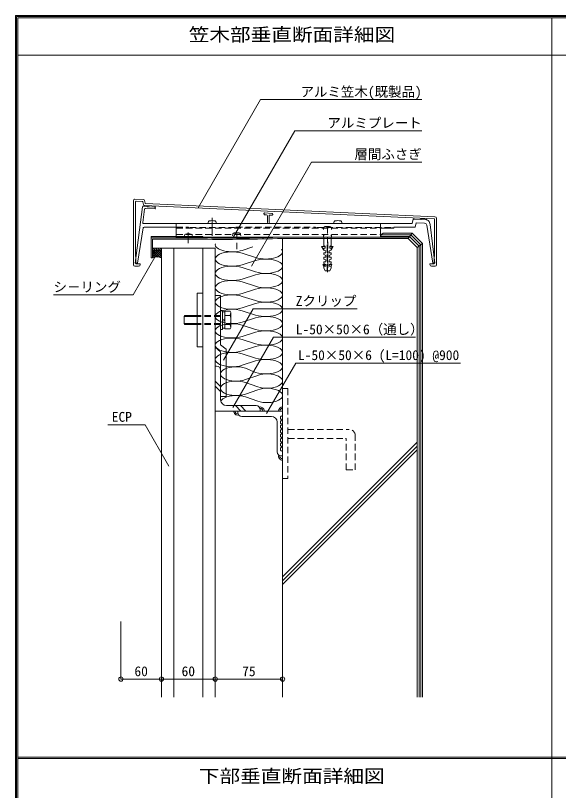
# Model space of a CAD drawing. Units: millimetres at full size, sheet at 1:6; details may follow other scales. Extents: x -1215 to 1203, y -852 to 852.
# Drawn here: x -1215 to -611, y -11 to 852 of the extents above; entities that cross this region are included whole.
import ezdxf
from ezdxf.enums import TextEntityAlignment as Align

# ---------------------------------------------------------------- set-up
doc = ezdxf.new("R2010")
doc.units = ezdxf.units.MM
doc.header["$LTSCALE"] = 6
doc.header["$PDMODE"] = 32
doc.header["$PDSIZE"] = 4.8
doc.linetypes.add('CHAIN2', pattern=[12, 9, -1, 1, -1])
doc.linetypes.add('DASHED1', pattern=[1.8, 1.2, -0.6])
for name, color, linetype, lineweight in [('0-0_WAKU', 7, 'Continuous', 5), ('0-1_AL', 5, 'Continuous', 5), ('0-2_SUNPO', 7, 'Continuous', 5), ('0-3_STEEL', 6, 'Continuous', 5), ('0-4_KANAMONO', 6, 'Continuous', 5), ('0-5_FUKUSIZA', 3, 'Continuous', 5), ('0-7_KUTAI', 4, 'Continuous', 5), ('0-A_SIAGE', 4, 'Continuous', 5)]:
    doc.layers.add(name, color=color, linetype=linetype, lineweight=lineweight)
doc.styles.add('ＭＳ ゴシック', font='')
doc.styles.get('ＭＳ ゴシック').set_extended_font_data('MS Gothic')

msp = doc.modelspace()

# ---------------------------------------------------------------- linework, layer by layer
at = {"layer": '0-0_WAKU'}
for p, q in [((-1215.433, 852.414), (1203.395, 852.414)), ((-1215.433, -852.414), (-1215.433, 852.414)), ((-1214.226, 851.207), (1202.188, 851.207)), ((-1214.226, -851.207), (-1214.226, 851.207)), ((-1213.019, 850), (1200.981, 850)), ((-1213.019, -850), (-1213.019, 850)), ((-618.019, 850), (-618.019, -799)), ((-1213.019, 808.159), (1200.981, 808.159)), ((-1213.019, 26.35), (1200.981, 26.35)), ((-1213.019, 24.65), (1200.981, 24.65))]:
    msp.add_line(p, q, dxfattribs=at)
at = {"layer": '0-1_AL'}
for p, q in [((-1052.972, 593.145), (-992.972, 593.145)), ((-1052.972, 593.145), (-1052.972, 93.145)), ((-1052.972, 593.145), (-992.972, 593.145)), ((-1038.972, 593.145), (-1038.972, 93.145)), ((-1006.972, 593.145), (-1006.972, 93.145)), ((-992.972, 593.145), (-992.972, 93.145))]:
    msp.add_line(p, q, dxfattribs=at)
at = {"layer": '0-2_SUNPO'}
for p, q in [((-1012.172, 638.027), (-942.525, 758.658)), ((-942.525, 758.658), (-763.007, 758.658)), ((-972.736, 605.809), (-904.501, 723.995)), ((-904.501, 723.995), (-763.007, 723.995)), ((-952.563, 573.202), (-885.643, 689.11)), ((-885.643, 689.11), (-763.007, 689.11)), ((-1084.406, 541.251), (-1058.696, 585.782)), ((-1173.072, 541.251), (-1084.406, 541.251)), ((-983.62, 468.439), (-950.592, 525.646)), ((-950.592, 525.646), (-834.906, 525.646)), ((-973.413, 415.567), (-928.135, 493.991)), ((-928.135, 493.991), (-770.017, 493.991)), ((-935.812, 408.894), (-903.263, 465.27)), ((-903.263, 465.27), (-719.806, 465.27)), ((-1071.197, 396.485), (-1112.701, 396.485)), ((-1071.197, 396.485), (-1044.584, 350.391)), ((-1097.972, 113.145), (-1097.972, 177.287)), ((-1097.972, 113.145), (-1052.972, 113.145))]:
    msp.add_line(p, q, dxfattribs=at)
msp.add_lwpolyline([(-1052.972, 113.145), (-992.972, 113.145), (-917.972, 113.145)], dxfattribs=at)
for p in [(-1097.972, 113.145), (-1052.972, 113.145), (-992.972, 113.145), (-917.972, 113.145)]:
    msp.add_point(p, dxfattribs=at)
at = {"layer": '0-3_STEEL'}
for p, q in [((-992.972, 461.806), (-992.972, 411.808)), ((-991.472, 461.806), (-992.972, 461.806)), ((-986.972, 457.306), (-986.972, 424.306)), ((-986.972, 439.092), (-992.972, 445.092)), ((-986.972, 433.434), (-992.972, 439.434)), ((-947.471, 417.808), (-980.471, 417.808)), ((-964.424, 411.808), (-970.424, 417.808)), ((-958.766, 411.808), (-964.766, 417.808)), ((-942.971, 411.808), (-992.972, 411.808)), ((-963.473, 405.808), (-930.473, 405.808)), ((-942.971, 413.308), (-942.971, 411.808)), ((-923.972, 366.31), (-923.972, 399.31))]:
    msp.add_line(p, q, dxfattribs=at)
at = {"layer": '0-3_STEEL', "linetype": 'DASHED1'}
for p, q in [((-917.972, 436.808), (-911.99, 436.808)), ((-917.972, 436.808), (-917.972, 336.81)), ((-911.99, 436.808), (-911.99, 336.81)), ((-911.99, 391.31), (-843.99, 391.31)), ((-911.99, 381.31), (-847.99, 381.31)), ((-846.99, 346.31), (-846.99, 380.31)), ((-917.972, 336.81), (-911.99, 336.81))]:
    msp.add_line(p, q, dxfattribs=at)
at = {"layer": '0-3_STEEL'}
for points in [[(-967.973, 410.308), (-967.973, 411.808), (-917.972, 411.808)], [(-919.472, 361.81), (-917.972, 361.81), (-917.972, 411.808)]]:
    msp.add_lwpolyline(points, dxfattribs=at)
at = {"layer": '0-3_STEEL', "linetype": 'DASHED1'}
msp.add_lwpolyline([(-846.99, 346.31), (-836.99, 346.31), (-836.99, 384.31)], dxfattribs=at)
at = {"layer": '0-3_STEEL'}
for centre, radius, start, end in [((-991.472, 457.306), 4.5, 0, 90), ((-980.471, 424.306), 6.5, 180, 270), ((-947.471, 413.308), 4.5, 0, 90), ((-963.473, 410.308), 4.5, 180, 270), ((-930.473, 399.31), 6.5, 0, 90), ((-919.472, 366.31), 4.5, 180, 270)]:
    msp.add_arc(centre, radius, start, end, dxfattribs=at)
at = {"layer": '0-3_STEEL', "linetype": 'DASHED1'}
for centre, radius in [((-843.99, 384.31), 7), ((-847.99, 380.31), 1)]:
    msp.add_arc(centre, radius, 0, 90, dxfattribs=at)
at = {"layer": '0-4_KANAMONO'}
for p, q in [((-1012.973, 483.145), (-1012.973, 543.145)), ((-1006.972, 543.145), (-1012.973, 543.145)), ((-1006.972, 483.145), (-1006.972, 543.145)), ((-992.972, 540.645), (-992.972, 482.806)), ((-992.972, 540.645), (-986.972, 540.645)), ((-986.972, 540.645), (-986.972, 485.6)), ((-1027.525, 517.145), (-1026.949, 518.145)), ((-1012.973, 518.145), (-1026.949, 518.145)), ((-986.972, 523.645), (-986.972, 502.645)), ((-984.974, 523.645), (-986.972, 523.645)), ((-984.974, 523.645), (-984.974, 502.645)), ((-982.472, 522.345), (-984.974, 522.345)), ((-976.376, 522.96), (-982.472, 522.96)), ((-982.472, 522.96), (-982.472, 503.33)), ((-976.298, 518.052), (-982.472, 518.052)), ((-975.473, 521.396), (-976.376, 522.961)), ((-976.298, 518.052), (-975.473, 521.395)), ((-975.473, 521.395), (-975.473, 504.895)), ((-1027.525, 517.145), (-1027.525, 509.145)), ((-1012.973, 517.145), (-1027.525, 517.145)), ((-982.472, 514.588), (-984.974, 513.145)), ((-982.472, 513.145), (-984.974, 511.702)), ((-1027.525, 509.145), (-1026.949, 508.146)), ((-1012.973, 509.145), (-1027.525, 509.145)), ((-1012.973, 508.145), (-1026.949, 508.145)), ((-984.974, 502.645), (-986.972, 502.645)), ((-982.472, 503.945), (-984.974, 503.945)), ((-976.298, 508.238), (-982.472, 508.238)), ((-976.376, 503.33), (-982.472, 503.33)), ((-975.473, 504.895), (-976.376, 503.33)), ((-976.298, 508.238), (-975.473, 504.895)), ((-1006.972, 483.145), (-1012.973, 483.145)), ((-986.972, 427.806), (-980.972, 427.806))]:
    msp.add_line(p, q, dxfattribs=at)
at = {"layer": '0-4_KANAMONO', "linetype": 'DASHED1'}
for p, q in [((-986.972, 518.145), (-1012.973, 518.145)), ((-986.972, 517.145), (-1012.973, 517.145)), ((-986.972, 509.145), (-1012.973, 509.145)), ((-986.972, 508.145), (-1012.973, 508.145))]:
    msp.add_line(p, q, dxfattribs=at)
at = {"layer": '0-4_KANAMONO'}
for points in [[(-980.972, 427.806), (-980.972, 480.554), (-986.972, 485.6)], [(-986.972, 427.806), (-986.972, 477.76), (-992.972, 482.806)]]:
    msp.add_lwpolyline(points, dxfattribs=at)
msp.add_arc((-990.473, 513.145), 15, 340.90302, 19.097, dxfattribs=at)
at = {"layer": '0-5_FUKUSIZA'}
for p, q in [((-1062.972, 593.145), (-1052.972, 593.145)), ((-1062.972, 593.145), (-1062.972, 582.645)), ((-1062.972, 591.673), (-1062.332, 591.045)), ((-1062.972, 591.045), (-1052.972, 591.045)), ((-1062.972, 583.149), (-1054.916, 591.045)), ((-1062.972, 585.624), (-1057.441, 591.045)), ((-1062.972, 588.099), (-1059.967, 591.045)), ((-1062.972, 590.574), (-1062.492, 591.045)), ((-1062.972, 589.198), (-1057.027, 583.371)), ((-1062.332, 591.045), (-1054.064, 582.942)), ((-1061.949, 593.145), (-1059.807, 591.045)), ((-1060.367, 583.227), (-1052.972, 590.476)), ((-1059.807, 591.045), (-1052.972, 584.346)), ((-1059.424, 593.145), (-1057.282, 591.045)), ((-1057.672, 583.394), (-1052.972, 588.001)), ((-1057.282, 591.045), (-1052.972, 586.821)), ((-1056.899, 593.145), (-1054.757, 591.045)), ((-1054.757, 591.045), (-1052.972, 589.296)), ((-1054.374, 593.145), (-1052.972, 591.771)), ((-1052.972, 582.645), (-1052.972, 593.145)), ((-962.972, 590.747), (-951.03, 594.569)), ((-962.972, 587.547), (-947.972, 582.747)), ((-1062.972, 586.723), (-1059.508, 583.327)), ((-1062.972, 584.248), (-1061.685, 582.987)), ((-1055.352, 583.194), (-1052.972, 585.526)), ((-1053.29, 582.739), (-1052.972, 583.051)), ((-962.972, 574.747), (-947.972, 579.547)), ((-962.972, 571.547), (-947.972, 566.747)), ((-962.972, 558.747), (-947.972, 563.547)), ((-962.972, 555.547), (-947.972, 550.747)), ((-962.972, 542.747), (-947.972, 547.547)), ((-962.972, 539.547), (-947.972, 534.747)), ((-962.972, 526.747), (-947.972, 531.547)), ((-962.972, 523.547), (-947.972, 518.747)), ((-962.972, 510.747), (-947.972, 515.547)), ((-962.972, 507.547), (-947.972, 502.747)), ((-962.972, 494.747), (-947.972, 499.547)), ((-962.972, 491.547), (-947.972, 486.747)), ((-962.972, 478.747), (-947.972, 483.547)), ((-962.972, 475.547), (-947.972, 470.747)), ((-962.972, 462.747), (-947.972, 467.547)), ((-959.372, 459.547), (-947.972, 454.747)), ((-959.372, 446.747), (-945.572, 451.547)), ((-959.372, 443.547), (-945.572, 438.747)), ((-959.372, 430.747), (-945.572, 435.547)), ((-959.372, 427.547), (-945.572, 422.747))]:
    msp.add_line(p, q, dxfattribs=at)
for centre, radius, start, end in [((-942.971, 411.808), 4.5, 0, 103.37099), ((-942.971, 411.808), 3, 0, 94.849), ((-917.972, 411.808), 4.5, 90, 180), ((-917.972, 411.808), 3, 90, 180), ((-967.97, 411.808), 4.5, 180, 283.37099), ((-967.97, 411.808), 3, 180, 274.849), ((-917.972, 404.307), 2.5, 90, 270), ((-917.972, 399.307), 2.5, 90, 270), ((-917.972, 394.307), 2.5, 90, 270), ((-917.972, 389.307), 2.5, 90, 270), ((-917.972, 384.307), 2.5, 90, 270), ((-917.972, 379.308), 2.5, 90, 270), ((-917.972, 374.308), 2.5, 90, 270), ((-917.972, 369.308), 2.5, 90, 270), ((-917.972, 361.519), 4.5, 163.51299, 270), ((-917.972, 361.519), 3, 169.84399, 270)]:
    msp.add_arc(centre, radius, start, end, dxfattribs=at)
for centre, major_axis, ratio, start_param, end_param in [((-974.222, 597.147), (-18.75, 0), 0.4266, 6.1813972, 8.4974876), ((-974.222, 581.147), (-18.75, 0), 0.4266, 4.0687591, 8.4974876), ((-936.722, 589.147), (-18.75, 0), 0.4266, 0.9272903, 3.5047682), ((-1057.972, 567.053), (16.675, 0), 0.980143, 1.2662657, 1.8753267), ((-936.722, 573.147), (-18.75, 0), 0.4266, 0.9272903, 5.355895), ((-974.222, 565.147), (-18.75, 0), 0.4266, 4.0687591, 8.4974876), ((-936.722, 557.147), (-18.75, 0), 0.4266, 0.9272903, 5.355895), ((-974.222, 549.147), (-18.75, 0), 0.4266, 4.0687591, 8.4974876), ((-936.722, 541.147), (-18.75, 0), 0.4266, 0.9272903, 5.355895), ((-974.222, 533.147), (-18.75, 0), 0.4266, 4.0687591, 8.4974876), ((-936.722, 525.147), (-18.75, 0), 0.4266, 0.9272903, 5.355895), ((-974.222, 517.147), (-18.75, 0), 0.4266, 4.0687591, 8.4974876), ((-936.722, 509.147), (-18.75, 0), 0.4266, 0.9272903, 5.355895), ((-974.222, 501.147), (-18.75, 0), 0.4266, 4.0687591, 8.4974876), ((-936.722, 493.147), (-18.75, 0), 0.4266, 0.9272903, 5.355895), ((-974.222, 485.147), (-18.75, 0), 0.4266, 4.0687591, 8.4974876), ((-936.722, 477.147), (-18.75, 0), 0.4266, 0.9272903, 5.355895), ((-974.222, 469.147), (-18.75, 0), 0.4266, 4.0687591, 8.4974876), ((-936.722, 461.147), (-18.75, 0), 0.4266, 0.9272903, 5.355895), ((-969.722, 453.147), (-17.25, 0), 0.4637, 4.0687591, 8.4974876), ((-935.222, 445.147), (-17.25, 0), 0.4637, 0.9272903, 5.355895), ((-969.722, 437.147), (-17.25, 0), 0.4637, 4.0687591, 8.4974876), ((-935.222, 429.147), (-17.25, 0), 0.4637, 0.9272903, 5.355895), ((-969.722, 421.147), (-17.25, 0), 0.4637, 4.0687591, 6.1116399)]:
    msp.add_ellipse(centre, major_axis=major_axis, ratio=ratio, start_param=start_param, end_param=end_param, dxfattribs=at)
at = {"layer": '0-7_KUTAI'}
for p, q in [((-917.972, 604.145), (-917.972, 93.145)), ((-917.972, 226.936), (-767.972, 376.936)), ((-917.972, 222.694), (-767.972, 372.694)), ((-917.972, 218.457), (-767.972, 368.453))]:
    msp.add_line(p, q, dxfattribs=at)
at = {"layer": '0-A_SIAGE'}
for p, q in [((-1082.366, 647.972), (-1073.08, 647.585)), ((-1083.929, 646.473), (-1083.929, 574.537)), ((-1082.079, 576.637), (-1074.047, 639.217)), ((-1081.629, 645.118), (-1081.629, 584.157)), ((-1081.108, 645.618), (-1074.174, 645.329)), ((-1073.036, 641.92), (-1073.707, 644.938)), ((-1073.002, 640.088), (-1068.929, 639.871)), ((-1071.005, 643.382), (-1071.679, 646.412)), ((-1071.649, 640.746), (-749.247, 626.003)), ((-1070.578, 642.994), (-748.228, 628.253)), ((-1068.929, 639.871), (-1068.929, 639.845)), ((-1068.455, 639.346), (-1059.429, 638.866)), ((-1066.949, 639.265), (-1066.883, 640.5)), ((-1060.43, 637.864), (-1059.429, 638.866)), ((-1059.958, 638.894), (-1059.892, 640.138)), ((-1073.766, 621.764), (-1071.862, 636.597)), ((-1070.818, 637.468), (-1059.429, 636.863)), ((-1060.43, 637.864), (-1059.429, 636.863)), ((-937.982, 630.408), (-935.876, 630.296)), ((-937.876, 632.405), (-929.876, 631.98)), ((-1000.929, 620.637), (-1000.801, 622.099)), ((-991.929, 620.637), (-992.057, 622.099)), ((-934.929, 629.297), (-934.929, 621.637)), ((-932.929, 629.084), (-932.929, 621.637)), ((-931.876, 630.083), (-929.982, 629.982)), ((-860.929, 620.637), (-860.801, 622.099)), ((-851.929, 620.637), (-852.057, 622.099)), ((-772.473, 625.604), (-773.473, 620.637)), ((-772.473, 625.604), (-763.999, 625.153)), ((-771.625, 625.559), (-771.54, 627.156)), ((-764.635, 625.187), (-764.549, 626.794)), ((-763.473, 625.627), (-759.715, 625.426)), ((-746.473, 626.268), (-746.473, 574.537)), ((-1079.579, 576.637), (-1073.247, 615.797)), ((-1072.774, 620.637), (-773.473, 620.637)), ((-1072.26, 616.637), (-1036.429, 616.637)), ((-1036.429, 620.637), (-1036.429, 605.638)), ((-808.818, 605.638), (-808.818, 620.637)), ((-769.233, 621.426), (-770.198, 616.637)), ((-769.233, 621.426), (-759.74, 620.921)), ((-750.823, 576.637), (-757.402, 618.81)), ((-753.609, 619.727), (-748.323, 576.637)), ((-1064.472, 606.145), (-1064.472, 582.645)), ((-1064.472, 606.145), (-1006.943, 606.145)), ((-1064.472, 604.645), (-1002.351, 604.645)), ((-1036.429, 605.638), (-808.818, 605.638)), ((-1027.472, 606.145), (-1027.344, 607.606)), ((-1018.472, 606.145), (-1018.6, 607.606)), ((-1006.943, 604.645), (-1006.943, 606.145)), ((-918.15, 605.645), (-777.972, 605.635)), ((-1062.972, 603.145), (-1062.972, 582.645)), ((-1062.972, 603.145), (-1002.428, 603.145)), ((-917.972, 604.145), (-777.972, 604.145)), ((-1081.629, 584.157), (-1081.329, 583.037)), ((-1081.329, 583.037), (-1081.329, 575.637)), ((-1064.472, 582.645), (-1062.972, 582.645)), ((-749.073, 583.037), (-749.073, 575.637)), ((-1082.429, 573.038), (-1078.429, 573.038)), ((-1079.579, 576.637), (-1082.079, 576.637)), ((-1081.329, 575.637), (-1076.429, 575.637)), ((-749.073, 575.637), (-753.973, 575.637)), ((-753.973, 575.637), (-753.973, 575.337)), ((-753.973, 575.037), (-753.973, 575.337)), ((-751.973, 573.038), (-747.973, 573.038)), ((-748.323, 576.637), (-750.823, 576.637))]:
    msp.add_line(p, q, dxfattribs=at)
at = {"layer": '0-A_SIAGE', "linetype": 'CHAIN2'}
for p, q in [((-996.429, 626.95), (-996.429, 606.964)), ((-1022.972, 598.725), (-1022.972, 610.652)), ((-1022.972, 598.725), (-1022.972, 610.652))]:
    msp.add_line(p, q, dxfattribs=at)
at = {"layer": '0-A_SIAGE', "linetype": 'DASHED1'}
for p, q in [((-1036.429, 616.637), (-1022.929, 616.637)), ((-1036.429, 615.637), (-793.973, 615.637)), ((-1022.929, 615.637), (-1022.929, 616.637)), ((-1022.929, 615.637), (-1021.429, 615.637)), ((-1021.429, 616.137), (-971.429, 616.137)), ((-1021.429, 615.637), (-1021.429, 616.137)), ((-971.429, 615.637), (-971.429, 616.137)), ((-969.929, 616.637), (-881.429, 616.637)), ((-881.428, 615.637), (-881.428, 616.637)), ((-879.929, 616.137), (-795.473, 616.137)), ((-872.472, 614.145), (-872.344, 615.606)), ((-867.972, 566.359), (-867.972, 618.79)), ((-863.472, 614.145), (-863.6, 615.606)), ((-795.473, 615.637), (-795.473, 616.137)), ((-795.473, 615.637), (-793.973, 615.637)), ((-793.973, 616.637), (-779.973, 616.637)), ((-793.973, 615.637), (-793.973, 616.637)), ((-1036.429, 608.637), (-808.818, 608.637)), ((-973.595, 607.145), (-973.467, 608.606)), ((-969.095, 592.12), (-969.095, 611.79)), ((-964.595, 607.145), (-964.723, 608.606)), ((-872.472, 608.107), (-871.972, 602.898)), ((-871.972, 596.145), (-871.972, 608.107)), ((-863.972, 596.145), (-863.972, 608.107)), ((-863.472, 608.107), (-863.972, 602.898)), ((-868.472, 568.145), (-868.472, 600.145)), ((-868.472, 600.145), (-867.472, 600.145)), ((-867.472, 600.145), (-867.472, 568.145)), ((-865.472, 595.145), (-863.972, 596.145)), ((-874.472, 595.145), (-870.472, 595.145)), ((-874.472, 595.145), (-871.972, 591.145)), ((-871.972, 591.145), (-871.972, 593.145)), ((-869.972, 590.145), (-871.972, 591.145)), ((-871.972, 586.145), (-871.972, 588.145)), ((-871.972, 588.145), (-869.972, 588.145)), ((-869.972, 588.145), (-869.972, 590.145)), ((-865.972, 590.145), (-863.972, 591.145)), ((-865.972, 588.145), (-865.972, 590.145)), ((-863.972, 588.145), (-865.972, 588.145)), ((-865.472, 593.145), (-865.472, 595.145)), ((-861.472, 595.145), (-865.472, 595.145)), ((-863.972, 593.145), (-865.472, 593.145)), ((-862.651, 595.145), (-863.972, 593.031)), ((-863.972, 586.145), (-863.972, 588.145)), ((-871.972, 581.145), (-871.972, 583.145)), ((-869.972, 580.145), (-871.972, 581.145)), ((-865.972, 585.145), (-863.972, 586.145)), ((-865.972, 583.145), (-865.972, 585.145)), ((-863.972, 583.145), (-865.972, 583.145)), ((-865.972, 580.145), (-863.972, 581.145)), ((-865.972, 578.145), (-865.972, 580.145)), ((-863.972, 581.145), (-863.972, 583.145)), ((-872.972, 575.145), (-871.972, 573.145)), ((-869.972, 575.145), (-872.972, 575.145)), ((-871.972, 573.145), (-869.972, 573.145)), ((-871.972, 573.145), (-869.972, 573.145)), ((-871.972, 571.145), (-871.972, 573.145)), ((-871.972, 571.145), (-870.472, 568.145)), ((-871.854, 575.145), (-870.854, 573.145)), ((-869.972, 573.145), (-869.972, 575.145)), ((-863.972, 578.145), (-865.972, 578.145)), ((-865.972, 575.145), (-863.972, 576.145)), ((-865.972, 575.145), (-862.972, 575.145)), ((-865.972, 573.145), (-865.972, 575.145)), ((-863.972, 573.145), (-865.972, 573.145)), ((-865.472, 568.145), (-863.972, 571.145)), ((-863.972, 576.145), (-863.972, 578.145)), ((-862.972, 575.145), (-863.972, 573.145)), ((-863.972, 571.145), (-863.972, 573.145)), ((-870.472, 568.145), (-868.472, 568.145)), ((-867.472, 568.145), (-865.472, 568.145))]:
    msp.add_line(p, q, dxfattribs=at)
at = {"layer": '0-A_SIAGE', "color": 3}
for p, q in [((-776.581, 606.132), (-808.791, 606.132)), ((-775.188, 608.123), (-808.065, 608.123)), ((-773.794, 610.112), (-804.343, 610.112)), ((-777.972, 604.145), (-773.794, 610.112)), ((-776.581, 606.132), (-765.974, 595.525)), ((-775.188, 608.123), (-763.973, 596.907)), ((-773.794, 610.112), (-761.972, 598.29)), ((-777.972, 604.145), (-767.972, 594.145)), ((-767.972, 594.145), (-761.972, 598.29)), ((-763.973, 596.907), (-763.973, 93.145)), ((-761.972, 598.29), (-761.972, 93.145)), ((-767.972, 594.145), (-767.972, 93.145)), ((-765.974, 595.525), (-765.974, 93.145))]:
    msp.add_line(p, q, dxfattribs=at)
at = {"layer": '0-A_SIAGE'}
for points in [[(-748.773, 625.503), (-748.773, 584.157), (-749.073, 583.037)], [(-808.818, 615.637), (-793.973, 615.637), (-793.973, 616.637), (-770.198, 616.637)], [(-1076.429, 575.037), (-1076.429, 575.337), (-1076.429, 575.637)]]:
    msp.add_lwpolyline(points, dxfattribs=at)
at = {"layer": '0-A_SIAGE', "linetype": 'DASHED1'}
for points in [[(-971.429, 615.637), (-969.929, 615.637), (-969.929, 616.637)], [(-881.428, 615.637), (-879.928, 615.637), (-879.928, 616.137)], [(-871.972, 593.145), (-870.472, 593.145), (-870.472, 595.145), (-871.972, 596.145)], [(-861.472, 595.145), (-863.972, 591.145), (-863.972, 593.145)], [(-871.972, 583.145), (-869.972, 583.145), (-869.972, 585.145), (-871.972, 586.145)], [(-869.972, 575.145), (-871.972, 576.145), (-871.972, 578.145), (-869.972, 578.145), (-869.972, 580.145)]]:
    msp.add_lwpolyline(points, dxfattribs=at)
at = {"layer": '0-A_SIAGE'}
for centre, radius, start, end in [((-1082.429, 646.473), 1.5, 87.614, 180), ((-1073.143, 646.086), 1.5, 12.52899, 87.614), ((-1081.129, 645.118), 0.5, 87.614, 180), ((-1074.195, 644.829), 0.5, 12.52899, 87.614), ((-1073.055, 639.089), 1, 86.95699, 172.68599), ((-1071.572, 642.244), 1.5, 192.52899, 267.03799), ((-1070.517, 643.49), 0.5, 192.52899, 262.991), ((-1068.429, 639.845), 0.5, 180, 266.95699), ((-1070.871, 636.47), 1, 86.95699, 172.68599), ((-937.929, 631.406), 1, 86.95699, 180), ((-937.929, 631.406), 1, 180, 266.95699), ((-935.929, 629.297), 1, 0, 86.95699), ((-929.929, 630.981), 1, 266.95699, 0), ((-929.929, 630.981), 1, 0, 86.95699), ((-1072.774, 621.637), 1, 172.68599, 270), ((-999.207, 621.959), 1.6, 105.49399, 175), ((-996.429, 611.937), 12, 74.506, 105.49399), ((-993.65, 621.959), 1.6, 5, 74.506), ((-935.929, 621.637), 1, 270, 0), ((-931.929, 629.084), 1, 86.95699, 180), ((-931.929, 621.637), 1, 180, 270), ((-859.207, 621.959), 1.6, 105.49399, 175), ((-856.429, 611.937), 12, 74.506, 105.49399), ((-853.65, 621.959), 1.6, 5, 74.506), ((-763.973, 625.653), 0.5, 266.95699, 356.95699), ((-760.06, 618.936), 6.5, 51.36899, 86.95699), ((-755.773, 623.821), 0.3, 317.40199, 140.047), ((-760.06, 618.936), 6.5, 6.99399, 46.07999), ((-749.273, 625.503), 0.5, 0, 87.03799), ((-748.473, 626.268), 2, 0, 82.991), ((-1072.26, 615.637), 1, 90, 170.81599), ((-759.872, 618.425), 2.5, 8.86699, 86.95699), ((-1025.75, 607.467), 1.6, 105.49399, 175), ((-1022.972, 597.445), 12, 74.506, 105.49399), ((-1020.194, 607.467), 1.6, 5, 74.506), ((-976.059, 1936.22), 1331.835, 268.86899, 272.49199), ((-984.689, 2580.895), 1977.875, 269.35399, 271.933), ((-1082.429, 574.537), 1.5, 180, 270), ((-1078.429, 575.037), 2, 270, 0), ((-751.973, 575.037), 2, 180, 270), ((-747.973, 574.537), 1.5, 270, 0)]:
    msp.add_arc(centre, radius, start, end, dxfattribs=at)
at = {"layer": '0-A_SIAGE', "linetype": 'DASHED1'}
for centre, radius, start, end in [((-870.75, 615.467), 1.6, 105.49399, 175), ((-867.972, 605.445), 12, 74.506, 105.49399), ((-865.194, 615.467), 1.6, 5, 74.506), ((-971.873, 608.467), 1.6, 105.49399, 175), ((-969.095, 598.445), 12, 74.506, 105.49399), ((-966.316, 608.467), 1.6, 5, 74.506)]:
    msp.add_arc(centre, radius, start, end, dxfattribs=at)
at = {"layer": '0-A_SIAGE', "color": 3}
msp.add_arc((-804.343, 605.638), 4.474, 89.995, 179.995, dxfattribs=at)

# ---------------------------------------------------------------- texts
at = {"layer": '0-0_WAKU', "style": 'ＭＳ ゴシック', "width": 1.15}
for s, p in [('笠木部垂直断面詳細図', (-1022.519, 819.409)), ('下部垂直断面詳細図', (-1011.269, -6.6))]:
    msp.add_text(s, height=14.66, dxfattribs=at).set_placement(p, align=Align.BOTTOM_LEFT)
at = {"layer": '0-2_SUNPO', "style": 'ＭＳ ゴシック'}
for s, p in [('アルミ笠木(既製品)', (-898.007, 758.658)), ('アルミプレート', (-868.007, 723.995)), ('層間ふさぎ', (-838.007, 689.11)), ('シ－リング', (-1173.072, 541.251)), ('Zクリップ ', (-903.263, 525.646)), ('L-50×50×6（通し）', (-903.263, 493.991)), ('L-50×50×6 (L=100) @900', (-900.804, 465.27)), ('ECP', (-1108.238, 396.485)), ('60', (-1082.972, 113.145)), ('60', (-1030.472, 113.145)), ('75', (-962.972, 113.145))]:
    msp.add_text(s, height=11, dxfattribs=at).set_placement(p, align=Align.BOTTOM_LEFT)

doc.saveas('drawing.dxf')
